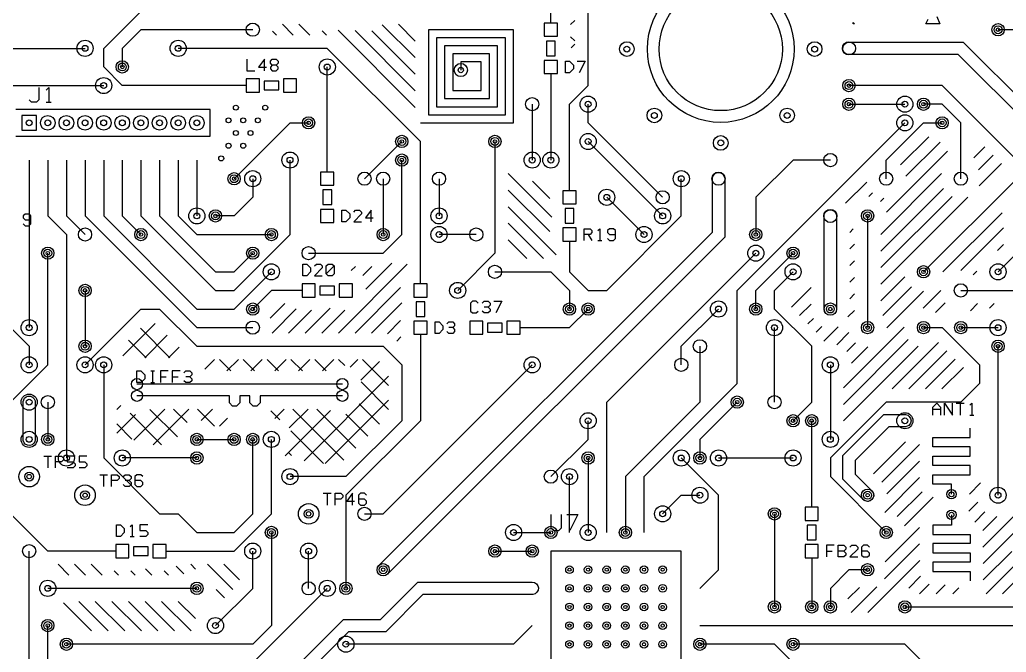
# Model space of a CAD drawing. Extents: x 7 to 280, y 7 to 360.
# Drawn here: x 55.2 to 122.5, y 285.2 to 328.3 of the extents above; entities that cross this region are included whole.
import ezdxf

# ---------------------------------------------------------------- set-up
doc = ezdxf.new("R2010")
doc.units = 0
doc.layers.add('SCORE', color=5, linetype='CONTINUOUS')

msp = doc.modelspace()

# ---------------------------------------------------------------- linework, layer by layer
at = {"layer": 'SCORE'}
for p, q in [((60.96, 326.39), (64.77, 330.2)), ((91.44, 328.11), (91.44, 330.2)), ((93.98, 323.85), (93.98, 330.2)), ((92.79, 328.0087), (93.08, 328.2987)), ((112.0386, 328.1536), (112.1341, 328.0581)), ((112.0555, 328.0636), (112.0386, 328.1536)), ((116.9946, 328.0593), (117.1488, 328.387)), ((117.7498, 328.5698), (117.9553, 328.0596)), ((63.5, 327.66), (62.23, 326.39)), ((71.12, 327.66), (63.5, 327.66)), ((72.4666, 327.5698), (72.7464, 327.29)), ((73.1378, 328.03), (73.8778, 327.29)), ((74.2692, 328.03), (75.0092, 327.29)), ((75.8505, 327.58), (76.1405, 327.29)), ((76.9351, 327.6268), (82.2, 322.3619)), ((78.0904, 327.6029), (82.2, 323.4933)), ((79.2425, 327.5822), (82.2, 324.6246)), ((79.9528, 328.0033), (82.2, 325.756)), ((81.0574, 328.03), (82.2, 326.8874)), ((88.9, 327.66), (83.1, 327.66)), ((83.1, 327.66), (83.1, 327.11)), ((88.9, 321.31), (88.9, 327.66)), ((91.89, 328.11), (90.99, 328.11)), ((90.99, 328.11), (90.99, 327.21)), ((91.89, 327.21), (91.89, 328.11)), ((112.1341, 328.0581), (112.0555, 328.0636)), ((117.9553, 328.0596), (116.9946, 328.0593)), ((123.19, 327.66), (121.92, 327.66)), ((83.1, 327.11), (83.1, 321.86)), ((88.35, 327.11), (83.65, 327.11)), ((83.65, 327.11), (83.65, 326.56)), ((88.35, 321.86), (88.35, 327.11)), ((90.99, 327.21), (91.89, 327.21)), ((91.74, 326.89), (91.14, 326.89)), ((91.14, 326.89), (91.14, 325.89)), ((91.74, 325.89), (91.74, 326.89)), ((92.7891, 327.1825), (93.08, 326.8915)), ((111.562, 326.7604), (111.7188, 326.808)), ((111.7188, 326.808), (119.554, 326.81)), ((119.554, 326.81), (125.904, 320.46)), ((31.75, 326.39), (59.69, 326.39)), ((60.96, 325.12), (60.96, 326.39)), ((62.23, 326.39), (62.23, 325.12)), ((76.2, 326.39), (66.04, 326.39)), ((82.55, 320.04), (76.2, 326.39)), ((83.65, 326.56), (83.65, 322.41)), ((87.8, 326.56), (84.2, 326.56)), ((84.2, 326.56), (84.2, 326.01)), ((87.8, 322.41), (87.8, 326.56)), ((92.8277, 326.42), (93.08, 326.6723)), ((111.342, 326.3488), (111.3581, 326.5119)), ((111.372, 326.2293), (111.342, 326.3488)), ((111.3581, 326.5119), (111.4353, 326.6564)), ((111.463, 326.093), (111.372, 326.2293)), ((111.4353, 326.6564), (111.562, 326.7604)), ((70.72, 325.65), (70.72, 324.85)), ((71.92, 325.65), (71.52, 325.1167)), ((71.92, 324.85), (71.92, 325.65)), ((72.32, 325.5167), (72.4533, 325.65)), ((72.32, 325.3833), (72.32, 325.5167)), ((72.4533, 325.65), (72.72, 325.65)), ((72.72, 325.65), (72.8533, 325.5167)), ((72.8533, 325.5167), (72.8533, 325.3833)), ((84.2, 326.01), (84.2, 322.96)), ((87.25, 326.01), (84.75, 326.01)), ((84.75, 326.01), (84.75, 325.46)), ((84.75, 325.46), (84.75, 323.51)), ((86.7, 325.46), (85.3, 325.46)), ((85.3, 325.46), (85.3, 324.91)), ((86.7, 323.51), (86.7, 325.46)), ((87.25, 322.96), (87.25, 326.01)), ((91.89, 325.57), (90.99, 325.57)), ((90.99, 325.57), (90.99, 324.67)), ((91.14, 325.89), (91.74, 325.89)), ((91.89, 324.67), (91.89, 325.57)), ((92.44, 324.72), (92.44, 325.52)), ((92.44, 325.52), (92.7067, 325.52)), ((92.7067, 325.52), (92.9733, 325.2533)), ((93.24, 325.52), (93.7733, 325.52)), ((93.7733, 325.52), (93.3733, 324.72)), ((111.5993, 326.002), (111.463, 326.093)), ((111.76, 325.97), (111.5993, 326.002)), ((119.206, 325.97), (111.76, 325.97)), ((125.556, 319.62), (119.206, 325.97)), ((62.23, 323.85), (60.96, 325.12)), ((70.72, 324.85), (71.2533, 324.85)), ((71.52, 325.1167), (72.0533, 325.1167)), ((72.4533, 325.25), (72.32, 325.3833)), ((72.4533, 325.25), (72.32, 325.1167)), ((72.32, 325.1167), (72.32, 324.9833)), ((72.32, 324.9833), (72.4533, 324.85)), ((72.72, 325.25), (72.4533, 325.25)), ((72.4533, 324.85), (72.72, 324.85)), ((72.8533, 325.3833), (72.72, 325.25)), ((72.8533, 325.1167), (72.72, 325.25)), ((72.72, 324.85), (72.8533, 324.9833)), ((72.8533, 324.9833), (72.8533, 325.1167)), ((76.2, 320.04), (76.2, 325.12)), ((92.9733, 324.9867), (92.7067, 324.72)), ((92.9733, 325.2533), (92.9733, 324.9867)), ((71.57, 324.3), (70.67, 324.3)), ((70.67, 324.3), (70.67, 323.4)), ((71.57, 323.4), (71.57, 324.3)), ((72.89, 324.15), (71.89, 324.15)), ((71.89, 324.15), (71.89, 323.55)), ((72.89, 323.55), (72.89, 324.15)), ((74.11, 324.3), (73.21, 324.3)), ((73.21, 324.3), (73.21, 323.4)), ((74.11, 323.4), (74.11, 324.3)), ((90.99, 324.67), (91.89, 324.67)), ((91.44, 324.67), (91.44, 322.58)), ((92.7067, 324.72), (92.44, 324.72)), ((43.18, 323.85), (60.96, 323.85)), ((56.5467, 323.71), (56.5467, 322.8767)), ((57.0467, 323.5433), (57.2133, 323.71)), ((57.2133, 323.71), (57.2133, 322.71)), ((68.58, 323.85), (62.23, 323.85)), ((70.67, 323.85), (68.58, 323.85)), ((71.89, 323.55), (72.89, 323.55)), ((84.75, 323.51), (86.7, 323.51)), ((92.71, 322.58), (93.98, 323.85)), ((118.11, 323.85), (111.76, 323.85)), ((124.46, 317.5), (118.11, 323.85)), ((56.0467, 322.71), (55.88, 322.8767)), ((56.5467, 322.8767), (56.38, 322.71)), ((70.67, 323.4), (71.57, 323.4)), ((73.21, 323.4), (74.11, 323.4)), ((84.2, 322.96), (87.25, 322.96)), ((68.21, 322.21), (54.98, 322.21)), ((56.38, 322.71), (56.0467, 322.71)), ((57.0467, 322.71), (57.38, 322.71)), ((68.21, 320.41), (68.21, 322.21)), ((83.65, 322.41), (87.8, 322.41)), ((90.17, 322.58), (90.17, 318.77)), ((91.44, 322.58), (91.44, 318.77)), ((92.71, 318.77), (92.71, 322.58)), ((93.98, 321.31), (93.98, 322.58)), ((111.76, 322.58), (115.57, 322.58)), ((118.11, 322.58), (116.84, 322.58)), ((119.38, 321.31), (118.11, 322.58)), ((56.38, 321.81), (55.38, 321.81)), ((55.38, 321.81), (55.38, 320.81)), ((56.38, 320.81), (56.38, 321.81)), ((83.1, 321.86), (88.35, 321.86)), ((55.38, 320.81), (56.38, 320.81)), ((69.85, 317.5), (73.66, 321.31)), ((73.66, 321.31), (74.93, 321.31)), ((82.55, 321.31), (88.9, 321.31)), ((99.06, 316.23), (93.98, 321.31)), ((104.14, 309.88), (115.57, 321.31)), ((114.3, 318.77), (116.84, 321.31)), ((116.84, 321.31), (118.11, 321.31)), ((119.38, 317.5), (119.38, 321.31)), ((54.98, 320.41), (68.21, 320.41)), ((115.2727, 318.4355), (117.1957, 320.3585)), ((76.2, 317.95), (76.2, 320.04)), ((78.74, 317.5), (81.28, 320.04)), ((82.55, 312.42), (82.55, 320.04)), ((87.63, 320.04), (87.63, 312.42)), ((93.98, 320.04), (99.06, 314.96)), ((115.6388, 317.6702), (117.9669, 319.9984)), ((120.28, 318.9173), (121.0249, 319.6623)), ((55.88, 318.77), (55.88, 307.34)), ((57.15, 318.77), (57.15, 314.96)), ((58.42, 318.77), (58.42, 314.96)), ((59.69, 318.77), (59.69, 314.96)), ((60.96, 318.77), (60.96, 314.96)), ((62.23, 318.77), (62.23, 314.96)), ((63.5, 318.77), (63.5, 314.96)), ((64.77, 318.77), (64.77, 314.96)), ((66.04, 318.77), (66.04, 314.96)), ((67.31, 318.77), (67.31, 314.96)), ((73.66, 313.69), (73.66, 318.77)), ((81.28, 313.69), (81.28, 318.77)), ((92.71, 316.68), (92.71, 318.77)), ((107.95, 318.77), (105.41, 316.23)), ((110.49, 318.77), (107.95, 318.77)), ((114.3, 317.5), (114.3, 318.77)), ((114.3229, 315.2229), (118.48, 319.3801)), ((120.5906, 318.0966), (121.5906, 319.0966)), ((120.6388, 317.0134), (122.1563, 318.5309)), ((71.12, 317.5), (71.12, 316.23)), ((76.65, 317.95), (75.75, 317.95)), ((75.75, 317.95), (75.75, 317.05)), ((76.65, 317.05), (76.65, 317.95)), ((80.01, 317.5), (80.01, 313.69)), ((83.82, 317.5), (83.82, 314.96)), ((88.53, 317.8539), (91.51, 314.8739)), ((100.33, 314.96), (100.33, 317.5)), ((102.45, 313.864), (102.452, 317.5412)), ((102.452, 317.5412), (102.482, 317.6607)), ((102.482, 317.6607), (102.573, 317.797)), ((102.573, 317.797), (102.672, 317.8704)), ((102.672, 317.8704), (102.8288, 317.918)), ((102.8288, 317.918), (102.9919, 317.9019)), ((102.9919, 317.9019), (103.1364, 317.8247)), ((103.1364, 317.8247), (103.2404, 317.698)), ((103.2404, 317.698), (103.288, 317.5412)), ((103.288, 317.5412), (103.29, 313.516)), ((113.93, 313.6987), (118.0749, 317.8436)), ((116.84, 311.15), (123.19, 317.5)), ((75.75, 317.05), (76.65, 317.05)), ((76.5, 316.73), (75.9, 316.73)), ((75.9, 316.73), (75.9, 315.73)), ((76.5, 315.73), (76.5, 316.73)), ((88.53, 316.7226), (91.36, 313.8926)), ((90.1946, 317.3207), (91.36, 316.1553)), ((111.528, 315.8222), (112.971, 317.2652)), ((113.93, 312.5673), (118.2027, 316.8401)), ((71.12, 316.23), (69.85, 314.96)), ((93.16, 316.68), (92.26, 316.68)), ((92.26, 316.68), (92.26, 315.78)), ((93.16, 315.78), (93.16, 316.68)), ((95.25, 316.23), (97.79, 313.69)), ((105.41, 316.23), (105.41, 313.69)), ((113.1142, 316.277), (113.3645, 316.5273)), ((113.9109, 315.9424), (114.1298, 316.1612)), ((113.93, 311.4359), (118.7834, 316.2894)), ((113.93, 310.3046), (119.8666, 316.2412)), ((76.65, 315.41), (75.75, 315.41)), ((75.75, 315.41), (75.75, 314.51)), ((75.9, 315.73), (76.5, 315.73)), ((76.65, 314.51), (76.65, 315.41)), ((88.53, 315.5912), (91.81, 312.3112)), ((92.26, 315.78), (93.16, 315.78)), ((93.01, 315.46), (92.41, 315.46)), ((92.41, 315.46), (92.41, 314.46)), ((93.01, 314.46), (93.01, 315.46)), ((110.292, 315.3304), (110.4488, 315.378)), ((110.4488, 315.378), (110.6119, 315.3619)), ((55.6033, 315.09), (55.47, 314.9567)), ((55.47, 314.9567), (55.47, 314.8233)), ((55.47, 314.8233), (55.6033, 314.69)), ((55.87, 315.09), (55.6033, 315.09)), ((56.0033, 314.9567), (55.87, 315.09)), ((56.0033, 314.4233), (56.0033, 314.9567)), ((57.15, 314.96), (58.42, 313.69)), ((58.42, 314.96), (59.69, 313.69)), ((59.69, 314.96), (67.31, 307.34)), ((60.96, 314.96), (67.31, 308.61)), ((62.23, 314.96), (63.5, 313.69)), ((63.5, 314.96), (68.58, 309.88)), ((64.77, 314.96), (68.58, 311.15)), ((66.04, 314.96), (67.31, 313.69)), ((69.85, 314.96), (68.58, 314.96)), ((77.2, 314.56), (77.2, 315.36)), ((77.2, 315.36), (77.4667, 315.36)), ((77.4667, 315.36), (77.7333, 315.0933)), ((77.7333, 314.8267), (77.4667, 314.56)), ((77.7333, 315.0933), (77.7333, 314.8267)), ((78, 315.2267), (78.1333, 315.36)), ((78.5333, 315.0933), (78, 314.56)), ((78.1333, 315.36), (78.4, 315.36)), ((78.4, 315.36), (78.5333, 315.2267)), ((78.5333, 315.2267), (78.5333, 315.0933)), ((79.2, 315.36), (78.8, 314.8267)), ((78.8, 314.8267), (79.3333, 314.8267)), ((79.2, 314.56), (79.2, 315.36)), ((95.25, 309.88), (100.33, 314.96)), ((110.072, 315.0012), (110.102, 315.1207)), ((110.072, 308.5688), (110.072, 315.0012)), ((110.102, 315.1207), (110.193, 315.257)), ((110.193, 315.257), (110.292, 315.3304)), ((110.6119, 315.3619), (110.7564, 315.2847)), ((110.7564, 315.2847), (110.8604, 315.158)), ((110.8604, 315.158), (110.908, 315.0012)), ((110.908, 315.0012), (110.91, 308.61)), ((113.03, 314.96), (113.03, 307.34)), ((118.1593, 311.1398), (122.1952, 315.1757)), ((55.47, 314.4233), (55.6033, 314.29)), ((55.6033, 314.69), (56.0033, 314.69)), ((55.6033, 314.29), (55.87, 314.29)), ((55.87, 314.29), (56.0033, 314.4233)), ((75.75, 314.51), (76.65, 314.51)), ((77.4667, 314.56), (77.2, 314.56)), ((78, 314.56), (78.5333, 314.56)), ((88.53, 314.4598), (90.9398, 312.05)), ((93.16, 314.14), (92.26, 314.14)), ((92.26, 314.14), (92.26, 313.24)), ((92.41, 314.46), (93.01, 314.46)), ((93.16, 313.24), (93.16, 314.14)), ((93.71, 313.29), (93.71, 314.09)), ((93.71, 314.09), (94.11, 314.09)), ((94.11, 314.09), (94.2433, 313.9567)), ((94.6433, 313.9567), (94.7767, 314.09)), ((94.7767, 314.09), (94.7767, 313.29)), ((95.4433, 314.09), (95.31, 313.9567)), ((95.71, 314.09), (95.4433, 314.09)), ((95.8433, 313.9567), (95.71, 314.09)), ((111.8083, 313.8398), (112.0476, 314.0791)), ((119.3803, 311.2293), (122.29, 314.1391)), ((58.42, 313.69), (58.42, 298.45)), ((67.31, 313.69), (72.39, 313.69)), ((69.85, 309.88), (73.66, 313.69)), ((79.713, 291.127), (102.45, 313.864)), ((80.01, 312.42), (81.28, 313.69)), ((103.29, 313.516), (80.307, 290.533)), ((86.36, 313.69), (83.82, 313.69)), ((94.11, 313.69), (93.71, 313.69)), ((93.9767, 313.69), (94.2433, 313.29)), ((94.2433, 313.8233), (94.11, 313.69)), ((94.2433, 313.9567), (94.2433, 313.8233)), ((95.31, 313.9567), (95.31, 313.8233)), ((95.31, 313.8233), (95.4433, 313.69)), ((95.31, 313.4233), (95.4433, 313.29)), ((95.4433, 313.69), (95.8433, 313.69)), ((95.71, 313.29), (95.8433, 313.4233)), ((95.8433, 313.4233), (95.8433, 313.9567)), ((88.53, 313.3284), (89.8084, 312.05)), ((92.26, 313.24), (93.16, 313.24)), ((92.71, 313.24), (92.71, 311.15)), ((94.6433, 313.29), (94.91, 313.29)), ((95.4433, 313.29), (95.71, 313.29)), ((111.8087, 312.7088), (112.13, 313.0301)), ((121.8813, 312.5991), (122.29, 313.0077)), ((57.15, 304.8), (57.15, 312.42)), ((69.85, 311.15), (71.12, 312.42)), ((74.93, 312.42), (80.01, 312.42)), ((82.55, 310.33), (82.55, 312.42)), ((87.63, 312.42), (85.09, 309.88)), ((95.25, 302.26), (105.41, 312.42)), ((105.41, 309.88), (107.95, 312.42)), ((121.92, 311.15), (123.19, 312.42)), ((74.53, 310.88), (74.53, 311.68)), ((74.53, 311.68), (74.7967, 311.68)), ((74.7967, 311.68), (75.0633, 311.4133)), ((75.0633, 311.4133), (75.0633, 311.1467)), ((75.33, 311.5467), (75.4633, 311.68)), ((75.8633, 311.4133), (75.33, 310.88)), ((75.4633, 311.68), (75.73, 311.68)), ((75.73, 311.68), (75.8633, 311.5467)), ((75.8633, 311.5467), (75.8633, 311.4133)), ((76.13, 311.5467), (76.2633, 311.68)), ((76.13, 311.0133), (76.13, 311.5467)), ((76.13, 311.0133), (76.6633, 311.5467)), ((76.2633, 311.68), (76.53, 311.68)), ((76.53, 311.68), (76.6633, 311.5467)), ((76.6633, 311.5467), (76.6633, 311.0133)), ((76.9595, 306.97), (81.65, 311.6605)), ((77.8254, 311.23), (78.1154, 311.52)), ((78.6208, 310.8941), (79.2467, 311.52)), ((78.82, 309.9619), (80.592, 311.7339)), ((111.8091, 311.5777), (112.13, 311.8987)), ((68.58, 311.15), (69.85, 311.15)), ((69.85, 308.61), (72.39, 311.15)), ((74.7967, 310.88), (74.53, 310.88)), ((75.0633, 311.1467), (74.7967, 310.88)), ((75.33, 310.88), (75.8633, 310.88)), ((76.2633, 310.88), (76.13, 311.0133)), ((76.53, 310.88), (76.2633, 310.88)), ((76.6633, 311.0133), (76.53, 310.88)), ((87.63, 311.15), (91.44, 311.15)), ((91.44, 311.15), (92.71, 309.88)), ((92.71, 311.15), (93.98, 309.88)), ((106.68, 309.88), (107.95, 311.15)), ((111.8094, 310.4467), (112.13, 310.7673)), ((113.93, 309.1732), (115.5653, 310.8085)), ((120.2192, 310.9369), (120.4709, 311.1887)), ((75.38, 310.33), (74.48, 310.33)), ((74.48, 310.33), (74.48, 309.43)), ((75.38, 309.43), (75.38, 310.33)), ((76.7, 310.18), (75.7, 310.18)), ((75.7, 310.18), (75.7, 309.58)), ((76.7, 309.58), (76.7, 310.18)), ((77.92, 310.33), (77.02, 310.33)), ((77.02, 310.33), (77.02, 309.43)), ((77.92, 309.43), (77.92, 310.33)), ((78.0908, 306.97), (81.2, 310.0792)), ((83, 310.33), (82.1, 310.33)), ((82.1, 310.33), (82.1, 309.43)), ((83, 309.43), (83, 310.33)), ((107.8314, 308.7314), (109.172, 310.0721)), ((114.0568, 308.1686), (116.0114, 310.1232)), ((59.69, 309.88), (59.69, 306.07)), ((68.58, 309.88), (69.85, 309.88)), ((72.39, 309.88), (71.12, 308.61)), ((74.48, 309.88), (72.39, 309.88)), ((74.48, 309.43), (75.38, 309.43)), ((75.7, 309.58), (76.7, 309.58)), ((77.02, 309.43), (77.92, 309.43)), ((82.1, 309.43), (83, 309.43)), ((92.71, 309.88), (92.71, 308.61)), ((93.98, 309.88), (95.25, 309.88)), ((104.14, 303.53), (104.14, 309.88)), ((105.41, 308.61), (105.41, 309.88)), ((106.68, 308.61), (106.68, 309.88)), ((111.8098, 309.3157), (112.13, 309.6359)), ((114.3493, 307.3298), (116.8502, 309.8307)), ((116.8102, 308.6593), (118.0307, 309.8797)), ((119.38, 309.88), (123.19, 309.88)), ((72.3096, 307.9769), (73.3126, 308.98)), ((74.6967, 306.97), (76.4067, 308.68)), ((79.2222, 306.97), (81.2904, 309.0382)), ((82.85, 309.11), (82.25, 309.11)), ((82.25, 309.11), (82.25, 308.11)), ((82.85, 308.11), (82.85, 309.11)), ((86.0933, 309.14), (85.96, 309.0067)), ((85.96, 309.0067), (85.96, 308.4733)), ((86.36, 309.14), (86.0933, 309.14)), ((86.4933, 309.0067), (86.36, 309.14)), ((86.76, 309.0067), (86.8933, 309.14)), ((86.8933, 309.14), (87.16, 309.14)), ((87.16, 308.74), (86.8933, 308.74)), ((87.16, 309.14), (87.2933, 309.0067)), ((87.2933, 308.8733), (87.16, 308.74)), ((87.16, 308.74), (87.2933, 308.6067)), ((87.2933, 309.0067), (87.2933, 308.8733)), ((87.56, 309.14), (88.0933, 309.14)), ((88.0933, 309.14), (87.6933, 308.34)), ((108.3971, 308.1657), (109.172, 308.9407)), ((117.6578, 308.3756), (118.3231, 309.0408)), ((120.0322, 308.4872), (120.525, 308.98)), ((121.3484, 308.672), (121.6564, 308.98)), ((59.69, 304.8), (63.5, 308.61)), ((63.5, 308.61), (64.77, 308.61)), ((64.77, 308.61), (67.31, 306.07)), ((67.31, 308.61), (69.85, 308.61)), ((72.434, 306.97), (74.0857, 308.6217)), ((73.5654, 306.97), (75.1254, 308.53)), ((75.8281, 306.97), (77.3881, 308.53)), ((82.25, 308.11), (82.85, 308.11)), ((85.96, 308.4733), (86.0933, 308.34)), ((86.0933, 308.34), (86.36, 308.34)), ((86.36, 308.34), (86.4933, 308.4733)), ((86.8933, 308.34), (86.76, 308.4733)), ((87.16, 308.34), (86.8933, 308.34)), ((87.2933, 308.4733), (87.16, 308.34)), ((87.2933, 308.6067), (87.2933, 308.4733)), ((92.71, 307.34), (93.98, 308.61)), ((100.33, 306.07), (102.87, 308.61)), ((109.22, 306.07), (106.68, 308.61)), ((108.9627, 307.6001), (109.3349, 307.9722)), ((110.102, 308.4493), (110.072, 308.5688)), ((110.193, 308.313), (110.102, 308.4493)), ((110.3293, 308.222), (110.193, 308.313)), ((110.49, 308.19), (110.3293, 308.222)), ((110.6507, 308.222), (110.49, 308.19)), ((110.787, 308.313), (110.6507, 308.222)), ((110.878, 308.4493), (110.787, 308.313)), ((110.91, 308.61), (110.878, 308.4493)), ((111.693, 308.0676), (112.13, 308.5046)), ((54.61, 307.34), (55.88, 306.07)), ((62.267, 305.4264), (64.4739, 307.6333)), ((63.4626, 307.2998), (65.4723, 305.29)), ((67.31, 307.34), (71.12, 307.34)), ((80.3037, 306.9201), (81.2009, 307.8173)), ((83, 307.79), (82.1, 307.79)), ((82.1, 307.79), (82.1, 306.89)), ((83, 306.89), (83, 307.79)), ((83.55, 306.94), (83.55, 307.74)), ((83.55, 307.74), (83.8167, 307.74)), ((83.8167, 307.74), (84.0833, 307.4733)), ((84.0833, 307.4733), (84.0833, 307.2067)), ((84.35, 307.6067), (84.4833, 307.74)), ((84.4833, 307.74), (84.75, 307.74)), ((84.75, 307.34), (84.4833, 307.34)), ((84.75, 307.74), (84.8833, 307.6067)), ((84.8833, 307.4733), (84.75, 307.34)), ((84.75, 307.34), (84.8833, 307.2067)), ((84.8833, 307.6067), (84.8833, 307.4733)), ((86.81, 307.79), (85.91, 307.79)), ((85.91, 307.79), (85.91, 306.89)), ((86.81, 306.89), (86.81, 307.79)), ((88.13, 307.64), (87.13, 307.64)), ((87.13, 307.64), (87.13, 307.04)), ((88.13, 307.04), (88.13, 307.64)), ((89.35, 307.79), (88.45, 307.79)), ((88.45, 307.79), (88.45, 306.89)), ((89.35, 306.89), (89.35, 307.79)), ((89.35, 307.34), (91.44, 307.34)), ((91.44, 307.34), (92.71, 307.34)), ((106.68, 302.26), (106.68, 307.34)), ((109.5284, 307.0344), (109.9159, 307.4219)), ((110.0478, 306.4223), (111.0324, 307.407)), ((111.39, 303.2391), (115.5207, 307.3698)), ((116.84, 307.34), (118.11, 307.34)), ((118.11, 307.34), (120.65, 304.8)), ((119.38, 307.34), (121.92, 307.34)), ((63.757, 305.29), (65.2871, 306.8201)), ((80.9339, 306.4189), (81.2197, 306.7047)), ((82.1, 306.89), (83, 306.89)), ((82.55, 306.89), (82.55, 304.8)), ((83.8167, 306.94), (83.55, 306.94)), ((84.0833, 307.2067), (83.8167, 306.94)), ((84.4833, 306.94), (84.35, 307.0733)), ((84.75, 306.94), (84.4833, 306.94)), ((84.8833, 307.0733), (84.75, 306.94)), ((84.8833, 307.2067), (84.8833, 307.0733)), ((85.91, 306.89), (86.81, 306.89)), ((87.13, 307.04), (88.13, 307.04)), ((88.45, 306.89), (89.35, 306.89)), ((110.936, 306.1792), (111.7553, 306.9985)), ((55.88, 306.07), (55.88, 304.8)), ((62.6494, 306.4866), (63.846, 305.29)), ((65.3833, 305.29), (66.1003, 306.007)), ((67.31, 306.07), (80.01, 306.07)), ((80.01, 306.07), (81.28, 304.8)), ((100.33, 304.8), (100.33, 306.07)), ((101.6, 306.07), (101.6, 302.26)), ((109.22, 302.26), (109.22, 306.07)), ((111.39, 302.1077), (115.8044, 306.5222)), ((111.39, 300.9763), (116.4832, 306.0695)), ((111.6091, 305.721), (112.2014, 306.3132)), ((111.935, 304.9154), (113.0402, 306.0207)), ((114.705, 303.16), (117.8611, 306.3161)), ((121.92, 295.91), (121.92, 306.07)), ((115.8364, 303.16), (118.4268, 305.7504)), ((53.34, 300.99), (57.15, 304.8)), ((60.96, 304.8), (60.96, 298.45)), ((67.8549, 304.5089), (68.516, 305.17)), ((68.845, 305.17), (69.625, 304.39)), ((69.3623, 304.39), (70.1423, 305.17)), ((70.4714, 305.17), (71.2514, 304.39)), ((70.9887, 304.39), (71.7687, 305.17)), ((72.0977, 305.17), (72.8777, 304.39)), ((72.615, 304.39), (73.395, 305.17)), ((73.7241, 305.17), (74.5041, 304.39)), ((74.2414, 304.39), (75.0214, 305.17)), ((75.3504, 305.17), (76.1304, 304.39)), ((75.8677, 304.39), (76.6477, 305.17)), ((76.9768, 305.17), (77.3868, 304.76)), ((77.7592, 304.6551), (78.2741, 305.17)), ((78.4823, 303.7519), (79.7688, 305.0384)), ((78.6031, 305.17), (80.38, 303.3931)), ((80.01, 294.64), (90.17, 304.8)), ((81.28, 304.8), (81.28, 300.99)), ((82.55, 304.8), (82.55, 300.99)), ((110.49, 304.8), (110.49, 299.72)), ((116.9678, 303.16), (118.9925, 305.1847)), ((118.0991, 303.16), (119.5582, 304.619)), ((120.65, 304.8), (120.65, 303.53)), ((63.23, 303.59), (63.23, 304.39)), ((63.23, 304.39), (63.4967, 304.39)), ((63.4967, 304.39), (63.7633, 304.1233)), ((63.7633, 304.1233), (63.7633, 303.8567)), ((64.1633, 304.39), (64.43, 304.39)), ((64.2967, 304.39), (64.2967, 303.59)), ((65.3633, 304.39), (64.83, 304.39)), ((64.83, 304.39), (64.83, 303.59)), ((64.83, 303.99), (65.23, 303.99)), ((66.1633, 304.39), (65.63, 304.39)), ((65.63, 304.39), (65.63, 303.59)), ((65.63, 303.99), (66.03, 303.99)), ((66.43, 304.2567), (66.5633, 304.39)), ((66.5633, 304.39), (66.83, 304.39)), ((66.83, 303.99), (66.5633, 303.99)), ((66.83, 304.39), (66.9633, 304.2567)), ((66.9633, 304.1233), (66.83, 303.99)), ((66.83, 303.99), (66.9633, 303.8567)), ((66.9633, 304.2567), (66.9633, 304.1233)), ((74.6214, 298.2647), (80.38, 304.0232)), ((63.4967, 303.59), (63.23, 303.59)), ((77.23, 303.49), (63.23, 303.49)), ((63.7633, 303.8567), (63.4967, 303.59)), ((64.1633, 303.59), (64.43, 303.59)), ((66.5633, 303.59), (66.43, 303.7233)), ((66.83, 303.59), (66.5633, 303.59)), ((66.9633, 303.7233), (66.83, 303.59)), ((66.9633, 303.8567), (66.9633, 303.7233)), ((78.5, 303.6468), (80.38, 301.7668)), ((97.79, 297.18), (104.14, 303.53)), ((120.65, 303.53), (119.38, 302.26)), ((55.5553, 302.5264), (55.682, 302.6304)), ((55.682, 302.6304), (55.7981, 302.6719)), ((55.7981, 302.6719), (55.9619, 302.6719)), ((55.9619, 302.6719), (56.1133, 302.6092)), ((56.1133, 302.6092), (56.2292, 302.4933)), ((69.53, 302.69), (63.23, 302.69)), ((69.53, 302.21), (69.53, 302.69)), ((70.93, 302.69), (70.23, 302.69)), ((70.23, 302.69), (70.23, 302.21)), ((70.93, 302.21), (70.93, 302.69)), ((77.23, 302.69), (71.63, 302.69)), ((71.63, 302.69), (71.63, 302.21)), ((55.462, 302.3012), (55.5553, 302.5264)), ((55.4681, 299.6381), (55.462, 302.3012)), ((56.2292, 302.4933), (56.2919, 302.3419)), ((56.2919, 302.3419), (56.3, 299.72)), ((57.15, 302.26), (57.15, 299.72)), ((61.8608, 301.7675), (62.1299, 302.0366)), ((69.75, 301.99), (69.53, 302.21)), ((70.01, 301.99), (69.75, 301.99)), ((70.23, 302.21), (70.01, 301.99)), ((71.15, 301.99), (70.93, 302.21)), ((71.41, 301.99), (71.15, 301.99)), ((71.63, 302.21), (71.41, 301.99)), ((76.0631, 298.08), (80.38, 302.3969)), ((78.3837, 302.1367), (79.7688, 300.7516)), ((95.25, 293.37), (95.25, 302.26)), ((101.6, 302.26), (96.52, 297.18)), ((104.14, 302.26), (101.6, 299.72)), ((107.95, 300.99), (109.22, 302.26)), ((114.3, 302.26), (110.49, 298.45)), ((119.38, 302.26), (114.3, 302.26)), ((117.475, 301.9153), (117.7417, 302.182)), ((117.7417, 302.182), (118.0083, 301.9153)), ((118.275, 301.382), (118.275, 302.182)), ((118.275, 302.182), (118.8083, 301.382)), ((118.8083, 301.382), (118.8083, 302.182)), ((119.075, 302.182), (119.6083, 302.182)), ((119.3417, 302.182), (119.3417, 301.382)), ((120.0083, 302.0487), (120.1417, 302.182)), ((120.1417, 302.182), (120.1417, 301.382)), ((61.8614, 300.1417), (63.1337, 301.414)), ((62.7549, 301.502), (64.907, 299.35)), ((63.0147, 299.6688), (65.136, 301.79)), ((64.1163, 301.767), (66.0005, 299.8828)), ((64.3223, 299.35), (66.7623, 301.79)), ((65.7197, 301.79), (66.6481, 300.8616)), ((67.346, 301.79), (68.516, 300.62)), ((67.6049, 301.0062), (68.3887, 301.79)), ((72.3474, 301.6676), (72.9641, 301.051)), ((72.6277, 301.1499), (73.2677, 301.79)), ((73.3192, 298.5887), (76.4256, 301.6952)), ((73.6088, 300.5047), (74.8941, 301.79)), ((73.8514, 301.79), (77.3293, 298.3121)), ((75.4777, 301.79), (78.1425, 299.1253)), ((77.4623, 301.4318), (78.9556, 299.9384)), ((111.34, 298.624), (114.126, 301.41)), ((114.126, 301.41), (115.6112, 301.408)), ((115.6112, 301.408), (115.768, 301.3604)), ((115.768, 301.3604), (115.867, 301.287)), ((115.867, 301.287), (115.958, 301.1507)), ((117.475, 301.382), (117.475, 301.9153)), ((117.475, 301.782), (118.0083, 301.782)), ((118.0083, 301.9153), (118.0083, 301.382)), ((120.0083, 301.382), (120.275, 301.382)), ((61.8612, 300.7695), (62.89, 299.7406)), ((68.845, 300.62), (69.3903, 301.1653)), ((82.55, 300.99), (77.47, 295.91)), ((81.28, 300.99), (77.47, 297.18)), ((93.98, 299.72), (93.98, 300.99)), ((109.22, 297.18), (109.22, 300.99)), ((115.8364, 300.6653), (115.6112, 300.572)), ((115.958, 300.8293), (115.8364, 300.6653)), ((115.958, 301.1507), (115.99, 300.99)), ((115.99, 300.99), (115.958, 300.8293)), ((73.721, 300.2941), (75.935, 298.08)), ((114.474, 300.57), (112.18, 298.276)), ((115.6112, 300.572), (114.474, 300.57)), ((120.015, 299.847), (120.015, 300.482)), ((55.5308, 299.4867), (55.4681, 299.6381)), ((55.6136, 299.3953), (55.5308, 299.4867)), ((55.7581, 299.3181), (55.6136, 299.3953)), ((55.9212, 299.302), (55.7581, 299.3181)), ((56.078, 299.3496), (55.9212, 299.302)), ((56.2047, 299.4536), (56.078, 299.3496)), ((56.268, 299.5593), (56.2047, 299.4536)), ((56.3, 299.72), (56.268, 299.5593)), ((67.31, 299.72), (69.85, 299.72)), ((71.12, 294.64), (71.12, 299.72)), ((72.39, 294.64), (72.39, 299.72)), ((91.44, 297.18), (93.98, 299.72)), ((101.6, 299.72), (101.6, 298.45)), ((113.4357, 297.3652), (115.6115, 299.541)), ((114.0031, 296.8012), (116.575, 299.3731)), ((117.475, 299.212), (117.475, 299.847)), ((117.475, 299.847), (120.015, 299.847)), ((56.88, 298.58), (57.4133, 298.58)), ((57.1467, 298.58), (57.1467, 297.78)), ((57.68, 297.78), (57.68, 298.58)), ((57.68, 298.58), (58.08, 298.58)), ((58.08, 298.58), (58.2133, 298.4467)), ((59.0133, 298.58), (58.48, 298.58)), ((58.48, 298.58), (58.48, 298.18)), ((59.8133, 298.58), (59.28, 298.58)), ((59.28, 298.58), (59.28, 298.18)), ((73.5447, 298.844), (73.7628, 298.6259)), ((111.34, 297.006), (111.34, 298.624)), ((120.015, 299.212), (117.475, 299.212)), ((117.475, 297.942), (117.475, 298.577)), ((117.475, 298.577), (120.015, 298.577)), ((120.015, 298.577), (120.015, 299.212)), ((58.08, 298.18), (57.68, 298.18)), ((58.2133, 298.3133), (58.08, 298.18)), ((58.2133, 298.4467), (58.2133, 298.3133)), ((58.48, 298.18), (58.88, 298.18)), ((58.88, 298.18), (59.0133, 298.0467)), ((59.0133, 297.9133), (58.88, 297.78)), ((59.0133, 298.0467), (59.0133, 297.9133)), ((59.28, 298.18), (59.68, 298.18)), ((59.68, 298.18), (59.8133, 298.0467)), ((59.8133, 297.9133), (59.68, 297.78)), ((59.8133, 298.0467), (59.8133, 297.9133)), ((60.96, 298.45), (64.77, 294.64)), ((67.31, 298.45), (62.23, 298.45)), ((93.98, 298.45), (93.98, 293.37)), ((102.87, 295.91), (100.33, 298.45)), ((102.87, 298.45), (107.95, 298.45)), ((110.49, 298.45), (110.49, 297.18)), ((112.18, 298.276), (112.18, 297.354)), ((114.3456, 296.0124), (116.575, 298.2417)), ((120.015, 297.942), (117.475, 297.942)), ((120.015, 297.307), (120.015, 297.942)), ((58.88, 297.78), (58.48, 297.78)), ((59.68, 297.78), (59.28, 297.78)), ((60.69, 297.31), (61.2233, 297.31)), ((60.9567, 297.31), (60.9567, 296.51)), ((61.49, 296.51), (61.49, 297.31)), ((61.49, 297.31), (61.89, 297.31)), ((61.89, 297.31), (62.0233, 297.1767)), ((62.29, 297.1767), (62.4233, 297.31)), ((62.4233, 297.31), (62.69, 297.31)), ((62.69, 297.31), (62.8233, 297.1767)), ((63.2233, 297.31), (63.09, 297.1767)), ((63.49, 297.31), (63.2233, 297.31)), ((63.6233, 297.1767), (63.49, 297.31)), ((112.18, 297.354), (113.3792, 296.1433)), ((117.475, 296.672), (117.475, 297.307)), ((117.475, 297.307), (120.015, 297.307)), ((61.89, 296.91), (61.49, 296.91)), ((62.0233, 297.0433), (61.89, 296.91)), ((62.0233, 297.1767), (62.0233, 297.0433)), ((62.4233, 296.51), (62.29, 296.6433)), ((62.69, 296.91), (62.4233, 296.91)), ((62.8233, 297.0433), (62.69, 296.91)), ((62.69, 296.91), (62.8233, 296.7767)), ((62.8233, 296.6433), (62.69, 296.51)), ((62.8233, 297.1767), (62.8233, 297.0433)), ((62.8233, 296.7767), (62.8233, 296.6433)), ((63.09, 297.1767), (63.09, 296.6433)), ((63.49, 296.91), (63.09, 296.91)), ((63.09, 296.6433), (63.2233, 296.51)), ((63.6233, 296.7767), (63.49, 296.91)), ((63.49, 296.51), (63.6233, 296.6433)), ((63.6233, 296.6433), (63.6233, 296.7767)), ((77.47, 297.18), (73.66, 297.18)), ((92.71, 293.37), (92.71, 297.18)), ((96.52, 297.18), (96.52, 293.37)), ((97.79, 293.37), (97.79, 297.18)), ((109.22, 295.09), (109.22, 297.18)), ((110.49, 297.18), (114.3, 293.37)), ((112.7967, 295.5608), (111.34, 297.006)), ((114.2037, 294.7391), (116.575, 297.1104)), ((118.745, 296.672), (117.475, 296.672)), ((118.745, 295.9735), (118.745, 296.672)), ((119.9643, 295.9742), (120.7351, 296.745)), ((57.15, 292.1), (53.34, 295.91)), ((62.69, 296.51), (62.4233, 296.51)), ((63.2233, 296.51), (63.49, 296.51)), ((75.93, 296.04), (76.4633, 296.04)), ((76.1967, 296.04), (76.1967, 295.24)), ((76.73, 295.24), (76.73, 296.04)), ((76.73, 296.04), (77.13, 296.04)), ((77.13, 296.04), (77.2633, 295.9067)), ((77.2633, 295.9067), (77.2633, 295.7733)), ((77.47, 295.91), (77.47, 289.56)), ((77.93, 296.04), (77.53, 295.5067)), ((77.93, 295.24), (77.93, 296.04)), ((78.4633, 296.04), (78.33, 295.9067)), ((78.33, 295.9067), (78.33, 295.3733)), ((78.73, 296.04), (78.4633, 296.04)), ((78.8633, 295.9067), (78.73, 296.04)), ((99.06, 294.64), (100.33, 295.91)), ((100.33, 295.91), (101.6, 295.91)), ((102.87, 290.83), (102.87, 295.91)), ((113.3792, 296.1433), (113.4319, 296.0319)), ((113.448, 295.8688), (113.418, 295.7493)), ((113.4319, 296.0319), (113.448, 295.8688)), ((115.051, 294.455), (116.744, 296.148)), ((77.13, 295.64), (76.73, 295.64)), ((77.2633, 295.7733), (77.13, 295.64)), ((77.53, 295.5067), (78.0633, 295.5067)), ((78.73, 295.64), (78.33, 295.64)), ((78.33, 295.3733), (78.4633, 295.24)), ((78.4633, 295.24), (78.73, 295.24)), ((78.8633, 295.5067), (78.73, 295.64)), ((78.73, 295.24), (78.8633, 295.3733)), ((78.8633, 295.3733), (78.8633, 295.5067)), ((112.9481, 295.4981), (112.7967, 295.5608)), ((113.0712, 295.492), (112.9481, 295.4981)), ((113.1907, 295.522), (113.0712, 295.492)), ((113.327, 295.613), (113.1907, 295.522)), ((113.418, 295.7493), (113.327, 295.613)), ((115.5422, 293.8149), (117.4994, 295.772)), ((119.9401, 294.8186), (120.5522, 295.4307)), ((64.77, 294.64), (66.04, 294.64)), ((66.04, 294.64), (67.31, 293.37)), ((69.85, 292.1), (72.39, 294.64)), ((69.85, 293.37), (71.12, 294.64)), ((78.74, 294.64), (80.01, 294.64)), ((91.44, 294.6), (91.44, 293.6833)), ((92.1733, 293.6833), (92.1733, 294.6)), ((92.54, 294.6), (93.2733, 294.6)), ((93.2733, 294.6), (92.7233, 293.5)), ((106.68, 294.64), (106.68, 288.29)), ((109.67, 295.09), (108.77, 295.09)), ((108.77, 295.09), (108.77, 294.19)), ((109.67, 294.19), (109.67, 295.09)), ((118.745, 294.5765), (118.745, 293.878)), ((120.3361, 294.0833), (121.0236, 294.7708)), ((61.83, 293.1), (61.83, 293.9)), ((61.83, 293.9), (62.0967, 293.9)), ((62.0967, 293.9), (62.3633, 293.6333)), ((62.7633, 293.7667), (62.8967, 293.9)), ((62.8967, 293.9), (62.8967, 293.1)), ((63.9633, 293.9), (63.43, 293.9)), ((63.43, 293.9), (63.43, 293.5)), ((108.77, 294.19), (109.67, 294.19)), ((109.52, 293.87), (108.92, 293.87)), ((108.92, 293.87), (108.92, 292.87)), ((109.52, 292.87), (109.52, 293.87)), ((118.745, 293.878), (117.475, 293.878)), ((117.475, 293.878), (117.475, 293.243)), ((120.8788, 293.4945), (121.8467, 294.4625)), ((120.8815, 292.3659), (123.0173, 294.5017)), ((62.3633, 293.3667), (62.0967, 293.1)), ((62.3633, 293.6333), (62.3633, 293.3667)), ((63.43, 293.5), (63.83, 293.5)), ((63.83, 293.5), (63.9633, 293.3667)), ((63.9633, 293.2333), (63.83, 293.1)), ((63.9633, 293.3667), (63.9633, 293.2333)), ((67.31, 293.37), (69.85, 293.37)), ((72.39, 293.37), (72.39, 287.02)), ((88.9, 293.37), (91.44, 293.37)), ((91.44, 293.6833), (91.6233, 293.5)), ((91.6233, 293.5), (91.99, 293.5)), ((91.99, 293.5), (92.1733, 293.6833)), ((114.2324, 291.3737), (116.575, 293.7163)), ((117.475, 293.243), (120.015, 293.243)), ((120.015, 293.243), (120.015, 292.608)), ((120.9117, 291.2648), (123.3522, 293.7052)), ((62.68, 292.55), (61.78, 292.55)), ((61.78, 292.55), (61.78, 291.65)), ((62.0967, 293.1), (61.83, 293.1)), ((62.68, 291.65), (62.68, 292.55)), ((62.7633, 293.1), (63.03, 293.1)), ((63.83, 293.1), (63.43, 293.1)), ((65.22, 292.55), (64.32, 292.55)), ((64.32, 292.55), (64.32, 291.65)), ((65.22, 291.65), (65.22, 292.55)), ((109.67, 292.55), (108.77, 292.55)), ((108.77, 292.55), (108.77, 291.65)), ((108.92, 292.87), (109.52, 292.87)), ((109.67, 291.65), (109.67, 292.55)), ((114.1882, 290.1981), (116.575, 292.5849)), ((120.015, 292.608), (117.475, 292.608)), ((117.475, 292.608), (117.475, 291.973)), ((55.88, 273.05), (55.88, 292.1)), ((59.69, 292.1), (57.15, 292.1)), ((61.78, 292.1), (59.69, 292.1)), ((64, 292.4), (63, 292.4)), ((63, 292.4), (63, 291.8)), ((64, 291.8), (64, 292.4)), ((65.22, 292.1), (67.31, 292.1)), ((67.31, 292.1), (69.85, 292.1)), ((71.12, 289.56), (71.12, 292.1)), ((74.93, 289.56), (74.93, 292.1)), ((87.63, 292.1), (90.17, 292.1)), ((100.33, 292.1), (91.44, 292.1)), ((91.44, 292.1), (91.44, 284.61)), ((100.33, 283.21), (100.33, 292.1)), ((110.7533, 292.5), (110.22, 292.5)), ((110.22, 292.5), (110.22, 291.7)), ((110.22, 292.1), (110.62, 292.1)), ((111.02, 291.7), (111.02, 292.5)), ((111.02, 292.5), (111.42, 292.5)), ((111.42, 292.1), (111.02, 292.1)), ((111.42, 292.5), (111.5533, 292.3667)), ((111.5533, 292.2333), (111.42, 292.1)), ((111.42, 292.1), (111.5533, 291.9667)), ((111.5533, 291.8333), (111.42, 291.7)), ((111.5533, 292.3667), (111.5533, 292.2333)), ((111.5533, 291.9667), (111.5533, 291.8333)), ((111.82, 292.3667), (111.9533, 292.5)), ((112.3533, 292.2333), (111.82, 291.7)), ((111.9533, 292.5), (112.22, 292.5)), ((112.22, 292.5), (112.3533, 292.3667)), ((112.3533, 292.3667), (112.3533, 292.2333)), ((112.7533, 292.5), (112.62, 292.3667)), ((112.62, 292.3667), (112.62, 291.8333)), ((113.02, 292.1), (112.62, 292.1)), ((112.62, 291.8333), (112.7533, 291.7)), ((113.02, 292.5), (112.7533, 292.5)), ((113.1533, 292.3667), (113.02, 292.5)), ((113.1533, 291.9667), (113.02, 292.1)), ((113.02, 291.7), (113.1533, 291.8333)), ((113.1533, 291.8333), (113.1533, 291.9667)), ((117.475, 291.973), (120.015, 291.973)), ((120.015, 291.973), (120.015, 291.338)), ((120.915, 290.1367), (122.8607, 292.0823)), ((57.8472, 291.2), (58.5872, 290.46)), ((58.9785, 291.2), (59.7185, 290.46)), ((60.1099, 291.2), (60.8499, 290.46)), ((61.78, 291.65), (62.68, 291.65)), ((63, 291.8), (64, 291.8)), ((64.32, 291.65), (65.22, 291.65)), ((66.8981, 291.2), (67.2215, 290.8767)), ((68.0295, 291.2), (69.7583, 289.4711)), ((69.1609, 291.2), (70.22, 290.1409)), ((108.77, 291.65), (109.67, 291.65)), ((109.22, 291.65), (109.22, 289.56)), ((111.42, 291.7), (111.02, 291.7)), ((111.82, 291.7), (112.3533, 291.7)), ((112.7533, 291.7), (113.02, 291.7)), ((113.0415, 287.92), (116.5843, 291.4629)), ((120.015, 291.338), (117.475, 291.338)), ((117.475, 291.338), (117.475, 290.703)), ((121.0997, 289.19), (123.1266, 291.2169)), ((61.6859, 290.7553), (61.9813, 290.46)), ((62.8122, 290.7604), (63.1126, 290.46)), ((63.804, 290.9), (64.244, 290.46)), ((65.0854, 290.75), (65.3754, 290.46)), ((65.9027, 291.0641), (66.4266, 290.5401)), ((79.59, 290.83), (79.622, 290.9907)), ((79.622, 290.6693), (79.59, 290.83)), ((79.622, 290.9907), (79.713, 291.127)), ((79.713, 290.533), (79.622, 290.6693)), ((79.8493, 290.442), (79.713, 290.533)), ((80.307, 290.533), (80.1707, 290.442)), ((101.6, 289.56), (102.87, 290.83)), ((111.76, 290.83), (110.49, 289.56)), ((113.03, 290.83), (111.76, 290.83)), ((117.475, 290.703), (120.015, 290.703)), ((120.015, 290.703), (120.015, 290.068)), ((122.2311, 289.19), (123.722, 290.681)), ((79.836, 287.44), (82.376, 289.98)), ((80.01, 290.41), (79.8493, 290.442)), ((80.1707, 290.442), (80.01, 290.41)), ((82.376, 289.98), (90.17, 289.98)), ((90.17, 289.98), (90.3307, 289.948)), ((90.3307, 289.948), (90.467, 289.857)), ((90.467, 289.857), (90.558, 289.7207)), ((115.8353, 289.5824), (116.6347, 290.3819)), ((116.5742, 289.19), (117.2235, 289.8392)), ((67.31, 289.56), (57.15, 289.56)), ((68.58, 287.02), (71.12, 289.56)), ((68.6267, 289.4715), (69.1927, 288.9055)), ((76.2, 289.56), (71.12, 284.48)), ((90.368, 289.1896), (90.2112, 289.142)), ((90.4947, 289.2936), (90.368, 289.1896)), ((90.5719, 289.4381), (90.4947, 289.2936)), ((90.558, 289.7207), (90.588, 289.6012)), ((90.588, 289.6012), (90.5719, 289.4381)), ((109.22, 289.56), (109.22, 288.29)), ((110.49, 289.56), (110.49, 288.29)), ((111.6924, 288.8337), (112.4863, 289.6276)), ((111.9101, 287.92), (113.6619, 289.6718)), ((117.7056, 289.19), (118.3186, 289.803)), ((118.837, 289.19), (119.247, 289.6)), ((58.2114, 288.573), (60.1342, 286.6502)), ((59.2558, 288.66), (61.2654, 286.6504)), ((60.3872, 288.66), (62.3965, 286.6506)), ((61.5185, 288.66), (63.5277, 286.6509)), ((62.6499, 288.66), (64.6588, 286.6511)), ((63.7813, 288.66), (65.7899, 286.6513)), ((64.9126, 288.66), (66.9211, 286.6516)), ((66.044, 288.66), (67.2102, 287.4938)), ((82.724, 289.14), (80.184, 286.6)), ((90.2112, 289.142), (82.724, 289.14)), ((115.57, 288.29), (125.73, 288.29)), ((72.093, 282.237), (77.296, 287.44)), ((77.296, 287.44), (79.836, 287.44)), ((57.15, 284.48), (57.15, 287.02)), ((72.39, 287.02), (71.12, 285.75)), ((77.644, 286.6), (72.6564, 281.6153)), ((80.184, 286.6), (77.644, 286.6)), ((90.17, 287.02), (88.9, 285.75)), ((101.6, 287.02), (124.46, 287.02)), ((71.12, 285.75), (58.42, 285.75)), ((88.9, 285.75), (77.47, 285.75)), ((106.68, 285.75), (101.6, 285.75)), ((111.76, 280.67), (106.68, 285.75)), ((115.57, 285.75), (107.95, 285.75)), ((116.84, 284.48), (115.57, 285.75))]:
    msp.add_line(p, q, dxfattribs=at)
for centre, radius in [((103.02, 326.34), 5), ((103.02, 326.34), 4.2), ((71.12, 327.66), 0.45), ((121.92, 327.66), 0.42), ((121.92, 327.66), 0.27), ((121.92, 327.66), 0.12), ((59.69, 326.39), 0.55), ((66.04, 326.39), 0.55), ((96.62, 326.34), 0.5), ((109.42, 326.34), 0.5), ((111.76, 326.39), 0.45), ((59.69, 326.39), 0.2), ((66.04, 326.39), 0.2), ((96.62, 326.34), 0.2), ((109.42, 326.34), 0.2), ((62.23, 325.12), 0.42), ((76.2, 325.12), 0.55), ((62.23, 325.12), 0.27), ((62.23, 325.12), 0.12), ((76.2, 325.12), 0.2), ((85.3, 324.91), 0.45), ((85.3, 324.91), 0.18), ((60.96, 323.85), 0.55), ((111.76, 323.85), 0.42), ((111.76, 323.85), 0.27), ((60.96, 323.85), 0.2), ((111.76, 323.85), 0.12), ((90.17, 322.58), 0.45), ((93.98, 322.58), 0.55), ((93.98, 322.58), 0.2), ((111.76, 322.58), 0.42), ((111.76, 322.58), 0.27), ((115.57, 322.58), 0.55), ((115.57, 322.58), 0.2), ((116.84, 322.58), 0.42), ((116.84, 322.58), 0.27), ((69.97, 322.3465), 0.17), ((71.97, 322.3465), 0.17), ((98.4945, 321.8145), 0.5), ((107.5455, 321.8145), 0.5), ((111.76, 322.58), 0.12), ((116.84, 322.58), 0.12), ((55.88, 321.31), 0.2), ((57.15, 321.31), 0.5), ((57.15, 321.31), 0.2), ((58.42, 321.31), 0.5), ((58.42, 321.31), 0.2), ((59.69, 321.31), 0.5), ((59.69, 321.31), 0.2), ((60.96, 321.31), 0.5), ((60.96, 321.31), 0.2), ((62.23, 321.31), 0.5), ((62.23, 321.31), 0.2), ((63.5, 321.31), 0.5), ((63.5, 321.31), 0.2), ((64.77, 321.31), 0.5), ((64.77, 321.31), 0.2), ((66.04, 321.31), 0.5), ((66.04, 321.31), 0.2), ((67.31, 321.31), 0.5), ((67.31, 321.31), 0.2), ((69.47, 321.4805), 0.17), ((70.47, 321.4805), 0.17), ((71.47, 321.4805), 0.17), ((74.93, 321.31), 0.42), ((74.93, 321.31), 0.27), ((74.93, 321.31), 0.12), ((98.4945, 321.8145), 0.2), ((107.5455, 321.8145), 0.2), ((115.57, 321.31), 0.55), ((115.57, 321.31), 0.2), ((118.11, 321.31), 0.42), ((118.11, 321.31), 0.27), ((118.11, 321.31), 0.12), ((69.97, 320.6145), 0.17), ((70.97, 320.6145), 0.17), ((81.28, 320.04), 0.42), ((81.28, 320.04), 0.27), ((81.28, 320.04), 0.12), ((87.63, 320.04), 0.42), ((87.63, 320.04), 0.27), ((87.63, 320.04), 0.12), ((93.98, 320.04), 0.55), ((93.98, 320.04), 0.2), ((103.02, 319.94), 0.5), ((103.02, 319.94), 0.2), ((69.47, 319.7485), 0.17), ((70.47, 319.7485), 0.17), ((68.97, 318.8825), 0.17), ((73.66, 318.77), 0.55), ((73.66, 318.77), 0.2), ((81.28, 318.77), 0.42), ((81.28, 318.77), 0.27), ((81.28, 318.77), 0.12), ((90.17, 318.77), 0.55), ((90.17, 318.77), 0.2), ((91.44, 318.77), 0.55), ((91.44, 318.77), 0.2), ((110.49, 318.77), 0.45), ((69.85, 317.5), 0.42), ((69.85, 317.5), 0.27), ((69.85, 317.5), 0.12), ((71.12, 317.5), 0.55), ((71.12, 317.5), 0.2), ((78.74, 317.5), 0.45), ((80.01, 317.5), 0.45), ((83.82, 317.5), 0.45), ((100.33, 317.5), 0.55), ((100.33, 317.5), 0.2), ((102.87, 317.5), 0.45), ((114.3, 317.5), 0.45), ((119.38, 317.5), 0.45), ((95.25, 316.23), 0.55), ((95.25, 316.23), 0.2), ((99.06, 316.23), 0.45), ((67.31, 314.96), 0.55), ((68.58, 314.96), 0.42), ((83.82, 314.96), 0.55), ((99.06, 314.96), 0.55), ((110.49, 314.96), 0.45), ((113.03, 314.96), 0.42), ((67.31, 314.96), 0.2), ((68.58, 314.96), 0.27), ((68.58, 314.96), 0.12), ((83.82, 314.96), 0.2), ((99.06, 314.96), 0.2), ((113.03, 314.96), 0.27), ((113.03, 314.96), 0.12), ((59.69, 313.69), 0.45), ((63.5, 313.69), 0.42), ((72.39, 313.69), 0.42), ((80.01, 313.69), 0.42), ((83.82, 313.69), 0.55), ((86.36, 313.69), 0.45), ((97.79, 313.69), 0.55), ((105.41, 313.69), 0.42), ((63.5, 313.69), 0.27), ((63.5, 313.69), 0.12), ((72.39, 313.69), 0.27), ((72.39, 313.69), 0.12), ((80.01, 313.69), 0.27), ((80.01, 313.69), 0.12), ((83.82, 313.69), 0.2), ((97.79, 313.69), 0.2), ((105.41, 313.69), 0.27), ((105.41, 313.69), 0.12), ((57.15, 312.42), 0.42), ((57.15, 312.42), 0.27), ((71.12, 312.42), 0.42), ((71.12, 312.42), 0.27), ((74.93, 312.42), 0.45), ((105.41, 312.42), 0.55), ((107.95, 312.42), 0.42), ((107.95, 312.42), 0.27), ((57.15, 312.42), 0.12), ((71.12, 312.42), 0.12), ((105.41, 312.42), 0.2), ((107.95, 312.42), 0.12), ((72.39, 311.15), 0.55), ((72.39, 311.15), 0.2), ((87.63, 311.15), 0.45), ((107.95, 311.15), 0.55), ((107.95, 311.15), 0.2), ((116.84, 311.15), 0.42), ((116.84, 311.15), 0.27), ((121.92, 311.15), 0.55), ((121.92, 311.15), 0.2), ((116.84, 311.15), 0.12), ((59.69, 309.88), 0.42), ((59.69, 309.88), 0.27), ((59.69, 309.88), 0.12), ((85.09, 309.88), 0.55), ((85.09, 309.88), 0.2), ((119.38, 309.88), 0.45), ((71.12, 308.61), 0.42), ((71.12, 308.61), 0.27), ((71.12, 308.61), 0.12), ((92.71, 308.61), 0.42), ((92.71, 308.61), 0.27), ((92.71, 308.61), 0.12), ((93.98, 308.61), 0.42), ((93.98, 308.61), 0.27), ((93.98, 308.61), 0.12), ((102.87, 308.61), 0.55), ((102.87, 308.61), 0.2), ((105.41, 308.61), 0.42), ((105.41, 308.61), 0.27), ((105.41, 308.61), 0.12), ((110.49, 308.61), 0.42), ((110.49, 308.61), 0.27), ((110.49, 308.61), 0.12), ((55.88, 307.34), 0.55), ((55.88, 307.34), 0.2), ((71.12, 307.34), 0.45), ((106.68, 307.34), 0.55), ((106.68, 307.34), 0.2), ((113.03, 307.34), 0.42), ((113.03, 307.34), 0.27), ((113.03, 307.34), 0.12), ((116.84, 307.34), 0.42), ((116.84, 307.34), 0.27), ((116.84, 307.34), 0.12), ((119.38, 307.34), 0.42), ((119.38, 307.34), 0.27), ((119.38, 307.34), 0.12), ((121.92, 307.34), 0.55), ((121.92, 307.34), 0.2), ((59.69, 306.07), 0.42), ((59.69, 306.07), 0.27), ((59.69, 306.07), 0.12), ((101.6, 306.07), 0.45), ((121.92, 306.07), 0.42), ((121.92, 306.07), 0.27), ((121.92, 306.07), 0.12), ((55.88, 304.8), 0.55), ((59.69, 304.8), 0.55), ((60.96, 304.8), 0.55), ((90.17, 304.8), 0.55), ((110.49, 304.8), 0.55), ((55.88, 304.8), 0.2), ((59.69, 304.8), 0.2), ((60.96, 304.8), 0.2), ((90.17, 304.8), 0.2), ((100.33, 304.8), 0.45), ((110.49, 304.8), 0.2), ((63.23, 303.49), 0.38), ((77.23, 303.49), 0.38), ((55.88, 302.26), 0.55), ((57.15, 302.26), 0.45), ((63.23, 302.69), 0.38), ((77.23, 302.69), 0.38), ((104.14, 302.26), 0.42), ((106.68, 302.26), 0.45), ((55.88, 302.26), 0.2), ((104.14, 302.26), 0.27), ((104.14, 302.26), 0.12), ((93.98, 300.99), 0.55), ((107.95, 300.99), 0.42), ((107.95, 300.99), 0.27), ((109.22, 300.99), 0.42), ((109.22, 300.99), 0.27), ((115.57, 300.99), 0.55), ((93.98, 300.99), 0.2), ((107.95, 300.99), 0.12), ((109.22, 300.99), 0.12), ((115.57, 300.99), 0.2), ((55.88, 299.72), 0.55), ((55.88, 299.72), 0.2), ((57.15, 299.72), 0.42), ((57.15, 299.72), 0.27), ((67.31, 299.72), 0.42), ((67.31, 299.72), 0.27), ((69.85, 299.72), 0.42), ((69.85, 299.72), 0.27), ((71.12, 299.72), 0.42), ((71.12, 299.72), 0.27), ((72.39, 299.72), 0.55), ((72.39, 299.72), 0.2), ((110.49, 299.72), 0.55), ((110.49, 299.72), 0.2), ((57.15, 299.72), 0.12), ((67.31, 299.72), 0.12), ((69.85, 299.72), 0.12), ((71.12, 299.72), 0.12), ((58.42, 298.45), 0.55), ((58.42, 298.45), 0.2), ((62.23, 298.45), 0.55), ((62.23, 298.45), 0.2), ((67.31, 298.45), 0.42), ((67.31, 298.45), 0.27), ((67.31, 298.45), 0.12), ((93.98, 298.45), 0.42), ((93.98, 298.45), 0.27), ((93.98, 298.45), 0.12), ((100.33, 298.45), 0.55), ((100.33, 298.45), 0.2), ((101.6, 298.45), 0.42), ((101.6, 298.45), 0.27), ((101.6, 298.45), 0.12), ((102.87, 298.45), 0.55), ((102.87, 298.45), 0.2), ((107.95, 298.45), 0.55), ((107.95, 298.45), 0.2), ((55.88, 297.18), 0.7), ((55.88, 297.18), 0.3), ((55.88, 297.18), 0.15), ((73.66, 297.18), 0.55), ((73.66, 297.18), 0.2), ((91.44, 297.18), 0.45), ((92.71, 297.18), 0.55), ((92.71, 297.18), 0.2), ((59.69, 295.91), 0.7), ((59.69, 295.91), 0.3), ((59.69, 295.91), 0.15), ((101.6, 295.91), 0.55), ((101.6, 295.91), 0.2), ((113.03, 295.91), 0.42), ((113.03, 295.91), 0.27), ((113.03, 295.91), 0.12), ((118.745, 295.9735), 0.32), ((118.745, 295.9735), 0.17), ((121.92, 295.91), 0.55), ((121.92, 295.91), 0.2), ((74.93, 294.64), 0.7), ((74.93, 294.64), 0.3), ((74.93, 294.64), 0.15), ((78.74, 294.64), 0.45), ((99.06, 294.64), 0.55), ((99.06, 294.64), 0.2), ((106.68, 294.64), 0.42), ((106.68, 294.64), 0.27), ((106.68, 294.64), 0.12), ((118.745, 294.5765), 0.32), ((118.745, 294.5765), 0.17), ((88.9, 293.37), 0.55), ((93.98, 293.37), 0.55), ((72.39, 293.37), 0.42), ((72.39, 293.37), 0.27), ((72.39, 293.37), 0.12), ((88.9, 293.37), 0.2), ((91.44, 293.37), 0.42), ((91.44, 293.37), 0.27), ((91.44, 293.37), 0.12), ((93.98, 293.37), 0.2), ((96.52, 293.37), 0.42), ((96.52, 293.37), 0.27), ((96.52, 293.37), 0.12), ((114.3, 293.37), 0.42), ((114.3, 293.37), 0.27), ((114.3, 293.37), 0.12), ((55.88, 292.1), 0.45), ((71.12, 292.1), 0.55), ((74.93, 292.1), 0.55), ((87.63, 292.1), 0.42), ((90.17, 292.1), 0.42), ((71.12, 292.1), 0.2), ((74.93, 292.1), 0.2), ((87.63, 292.1), 0.27), ((87.63, 292.1), 0.12), ((90.17, 292.1), 0.27), ((90.17, 292.1), 0.12), ((80.01, 290.83), 0.42), ((113.03, 290.83), 0.42), ((80.01, 290.83), 0.27), ((80.01, 290.83), 0.12), ((92.71, 290.83), 0.26), ((92.71, 290.83), 0.11), ((93.98, 290.83), 0.26), ((93.98, 290.83), 0.11), ((95.25, 290.83), 0.26), ((95.25, 290.83), 0.11), ((96.52, 290.83), 0.26), ((96.52, 290.83), 0.11), ((97.79, 290.83), 0.26), ((97.79, 290.83), 0.11), ((99.06, 290.83), 0.26), ((99.06, 290.83), 0.11), ((113.03, 290.83), 0.27), ((113.03, 290.83), 0.12), ((57.15, 289.56), 0.55), ((67.31, 289.56), 0.42), ((67.31, 289.56), 0.27), ((74.93, 289.56), 0.45), ((76.2, 289.56), 0.55), ((77.47, 289.56), 0.42), ((77.47, 289.56), 0.27), ((92.71, 289.56), 0.26), ((93.98, 289.56), 0.26), ((95.25, 289.56), 0.26), ((96.52, 289.56), 0.26), ((97.79, 289.56), 0.26), ((99.06, 289.56), 0.26), ((57.15, 289.56), 0.2), ((67.31, 289.56), 0.12), ((76.2, 289.56), 0.2), ((77.47, 289.56), 0.12), ((92.71, 289.56), 0.11), ((93.98, 289.56), 0.11), ((95.25, 289.56), 0.11), ((96.52, 289.56), 0.11), ((97.79, 289.56), 0.11), ((99.06, 289.56), 0.11), ((92.71, 288.29), 0.26), ((93.98, 288.29), 0.26), ((95.25, 288.29), 0.26), ((96.52, 288.29), 0.26), ((97.79, 288.29), 0.26), ((99.06, 288.29), 0.26), ((106.68, 288.29), 0.42), ((106.68, 288.29), 0.27), ((109.22, 288.29), 0.42), ((109.22, 288.29), 0.27), ((110.49, 288.29), 0.42), ((110.49, 288.29), 0.27), ((115.57, 288.29), 0.42), ((115.57, 288.29), 0.27), ((92.71, 288.29), 0.11), ((93.98, 288.29), 0.11), ((95.25, 288.29), 0.11), ((96.52, 288.29), 0.11), ((97.79, 288.29), 0.11), ((99.06, 288.29), 0.11), ((106.68, 288.29), 0.12), ((109.22, 288.29), 0.12), ((110.49, 288.29), 0.12), ((115.57, 288.29), 0.12), ((57.15, 287.02), 0.42), ((57.15, 287.02), 0.27), ((57.15, 287.02), 0.12), ((68.58, 287.02), 0.55), ((68.58, 287.02), 0.2), ((92.71, 287.02), 0.26), ((92.71, 287.02), 0.11), ((93.98, 287.02), 0.26), ((93.98, 287.02), 0.11), ((95.25, 287.02), 0.26), ((95.25, 287.02), 0.11), ((96.52, 287.02), 0.26), ((96.52, 287.02), 0.11), ((97.79, 287.02), 0.26), ((97.79, 287.02), 0.11), ((99.06, 287.02), 0.26), ((99.06, 287.02), 0.11), ((58.42, 285.75), 0.42), ((58.42, 285.75), 0.27), ((58.42, 285.75), 0.12), ((77.47, 285.75), 0.55), ((77.47, 285.75), 0.2), ((92.71, 285.75), 0.26), ((92.71, 285.75), 0.11), ((93.98, 285.75), 0.26), ((93.98, 285.75), 0.11), ((95.25, 285.75), 0.26), ((95.25, 285.75), 0.11), ((96.52, 285.75), 0.26), ((96.52, 285.75), 0.11), ((97.79, 285.75), 0.26), ((97.79, 285.75), 0.11), ((99.06, 285.75), 0.26), ((99.06, 285.75), 0.11), ((101.6, 285.75), 0.42), ((101.6, 285.75), 0.27), ((101.6, 285.75), 0.12), ((107.95, 285.75), 0.42), ((107.95, 285.75), 0.27), ((107.95, 285.75), 0.12)]:
    msp.add_circle(centre, radius, dxfattribs=at)

doc.saveas('drawing.dxf')
